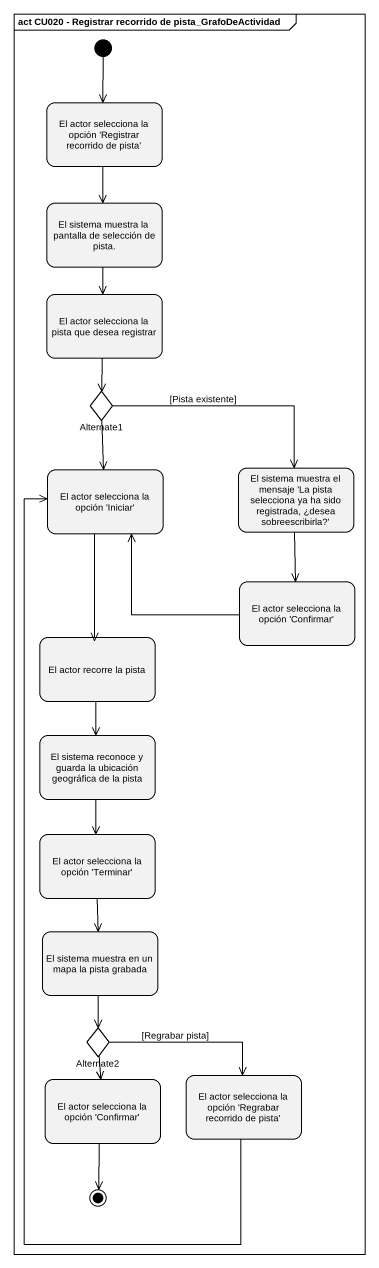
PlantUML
@startuml
mainframe act CU020 - Registrar recorrido de pista_GrafoDeActividad
hide empty description
state "El actor selecciona la opción 'Registrar recorrido de pista'" as El_actor_selecciona_la
state "El sistema muestra la pantalla de selección de pista." as El_sistema_muestra_la
state "El actor selecciona la pista que desea registrar" as El_actor_selecciona_la_2
state Alternate1 <<choice>>
state "El actor selecciona la opción 'Iniciar'" as El_actor_selecciona_la_3
state "El sistema muestra el mensaje 'La pista selecciona ya ha sido registrada, ¿desea sobreescribirla?'" as El_sistema_muestra_el
state "El actor selecciona la opción 'Confirmar'" as El_actor_selecciona_la_4
state "El actor recorre la pista" as El_actor_recorre_la_pista
state "El sistema reconoce y guarda la ubicación geográfica de la pista" as El_sistema_reconoce_y
state "El actor selecciona la opción 'Terminar'" as El_actor_selecciona_la_5
state "El sistema muestra en un mapa la pista grabada" as El_sistema_muestra_en_un
state Alternate2 <<choice>>
state "El actor selecciona la opción 'Regrabar recorrido de pista'" as El_actor_selecciona_la_6
state "El actor selecciona la opción 'Confirmar'" as El_actor_selecciona_la_7
[*] --> El_actor_selecciona_la
El_actor_selecciona_la --> El_sistema_muestra_la
El_sistema_muestra_la --> El_actor_selecciona_la_2
El_actor_selecciona_la_2 --> Alternate1
Alternate1 --> El_actor_selecciona_la_3
Alternate1 -right-> El_sistema_muestra_el : [Pista existente]
El_actor_selecciona_la_3 --> El_actor_recorre_la_pista
El_sistema_muestra_el --> El_actor_selecciona_la_4
El_actor_selecciona_la_4 -left-> El_actor_selecciona_la_3
El_actor_recorre_la_pista --> El_sistema_reconoce_y
El_sistema_reconoce_y --> El_actor_selecciona_la_5
El_actor_selecciona_la_5 --> El_sistema_muestra_en_un
El_sistema_muestra_en_un --> Alternate2
Alternate2 -right-> El_actor_selecciona_la_6 : [Regrabar pista]
Alternate2 --> El_actor_selecciona_la_7
El_actor_selecciona_la_6 -up-> El_actor_selecciona_la_3
El_actor_selecciona_la_7 --> [*]
@enduml
